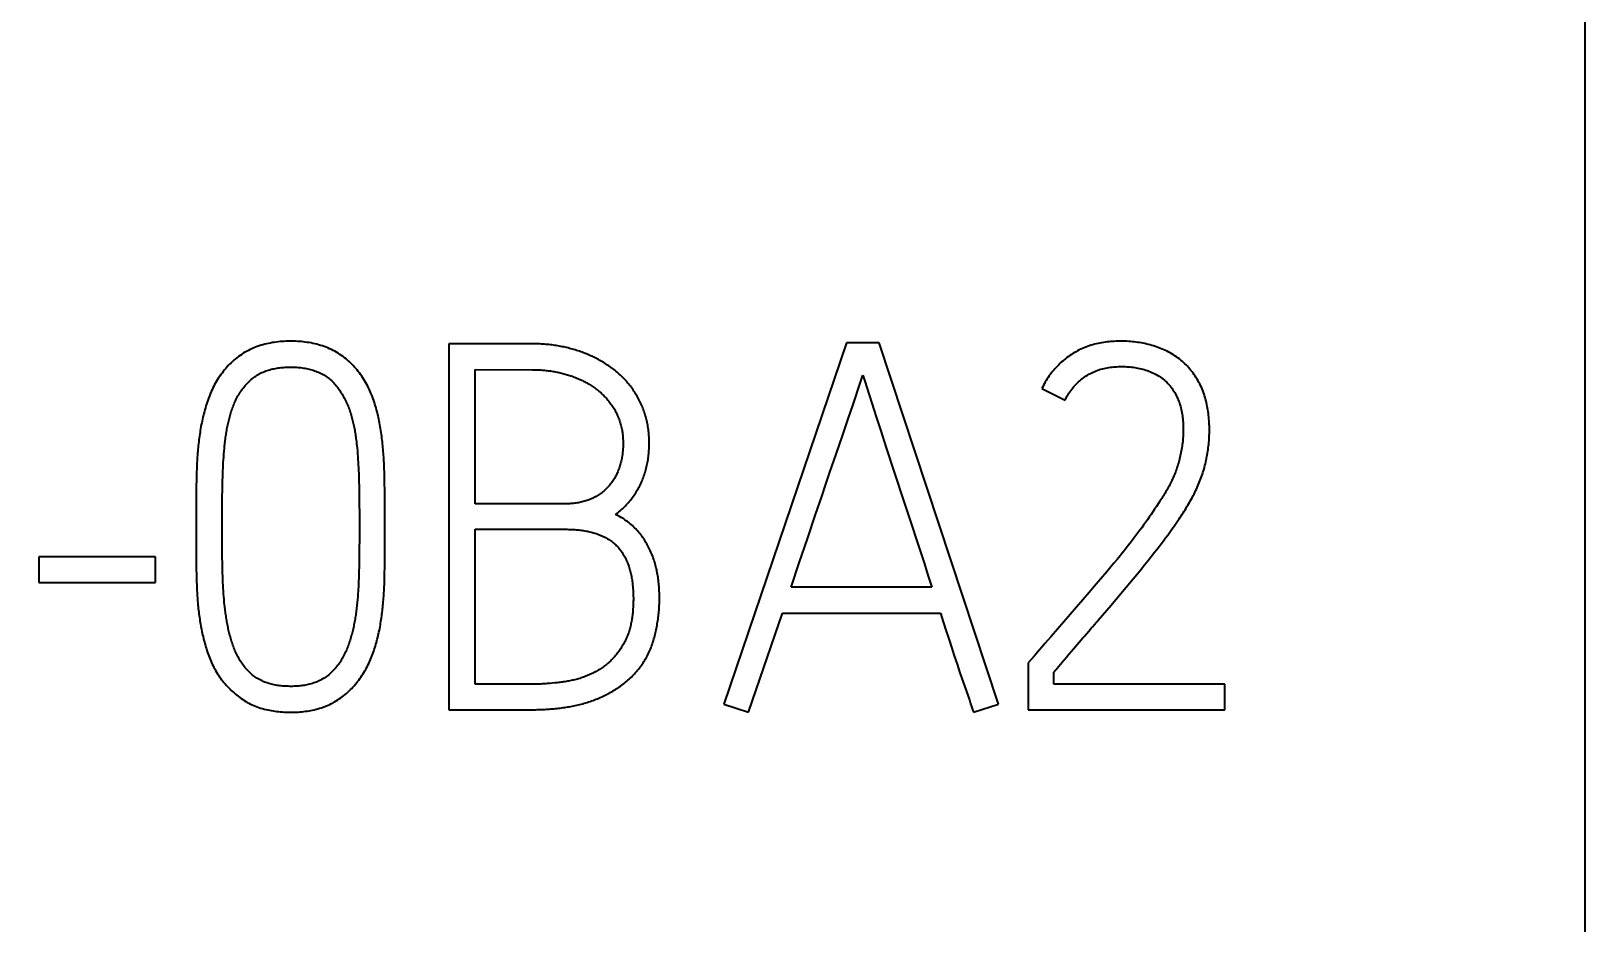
# Model space of a CAD drawing. Extents: x 0 to 420, y 0 to 297.
# Drawn here: x 138.43 to 145.22, y 167.21 to 171.11 of the extents above; entities that cross this region are included whole.
import ezdxf
from ezdxf.enums import TextEntityAlignment as Align

# ---------------------------------------------------------------- set-up
doc = ezdxf.new("R2010")
doc.units = 0
doc.header["$LTSCALE"] = 23.1
for name, color, linetype in [('10000_FRONT', 7, 'CONTINUOUS'), ('10100_DIM_FRONT', 7, 'CONTINUOUS'), ('10500_FRONT_LABELING', 7, 'CONTINUOUS')]:
    doc.layers.add(name, color=color, linetype=linetype)
doc.dimstyles.get("Standard").update_dxf_attribs({"dimtxt": 2.5, "dimasz": 2.5, "dimexe": 1.25, "dimexo": 0.625, "dimtad": 1, "dimcen": 2.5, "dimazin": 3, "dimtfac": 1, "dimtmove": 0, "dimatfit": 3})

# ---------------------------------------------------------------- blocks, each defined once
blk = doc.blocks.new('*D1')
at = {"layer": '10100_DIM_FRONT', "linetype": 'CONTINUOUS'}
for p, q in [((109.715618, 185.641363), (109.715618, 128.698883)), ((145.215618, 185.641363), (145.215618, 128.698883)), ((109.715618, 130.698883), (127.465618, 130.698883)), ((145.215618, 130.698883), (127.465618, 130.698883))]:
    blk.add_line(p, q, dxfattribs=at)
for points in [[(113.215618, 131.198883), (109.715618, 130.698883), (113.215618, 130.198883)], [(141.715618, 130.198883), (145.215618, 130.698883), (141.715618, 131.198883)]]:
    blk.add_solid(points, dxfattribs=at)
blk.add_text('35,5', height=3.5, dxfattribs=at).set_placement((123.63496, 131.573883), (133.13496, 131.573883), align=Align.FIT)

msp = doc.modelspace()

# ---------------------------------------------------------------- linework, layer by layer
at = {"layer": '10000_FRONT', "color": 7, "linetype": 'CONTINUOUS'}
msp.add_line((145.2156, 230.6424), (145.2156, 140.6424), dxfattribs=at)
at = {"layer": '10500_FRONT_LABELING', "color": 7, "linetype": 'CONTINUOUS'}
for p, q in [((140.2586, 169.7401), (140.2586, 168.1424)), ((141.9927, 169.7446), (141.4586, 168.1668)), ((142.1357, 169.7446), (141.9927, 169.7446)), ((142.6564, 168.1668), (142.1357, 169.7446)), ((140.3726, 169.0411), (140.3726, 169.627)), ((142.0815, 169.5497), (142.124, 169.4173)), ((142.8463, 169.5449), (142.9469, 169.4938)), ((141.9756, 169.3379), (141.9935, 169.3908)), ((142.124, 169.4173), (142.1411, 169.3644)), ((142.1411, 169.3644), (142.1669, 169.2851)), ((139.2745, 169.234), (139.2754, 169.2462)), ((139.2754, 169.2462), (139.2763, 169.2584)), ((139.2763, 169.2584), (139.2773, 169.2706)), ((139.2773, 169.2706), (139.2784, 169.2828)), ((139.8563, 169.2964), (139.8576, 169.2842)), ((139.8576, 169.2842), (139.8587, 169.272)), ((139.8587, 169.272), (139.8597, 169.2598)), ((139.8597, 169.2598), (139.8607, 169.2476)), ((139.8607, 169.2476), (139.8615, 169.2353)), ((142.1669, 169.2851), (142.2015, 169.1793)), ((139.1571, 169.1783), (139.1566, 169.1616)), ((139.2715, 169.1728), (139.2719, 169.185)), ((139.2719, 169.185), (139.2725, 169.1973)), ((139.2725, 169.1973), (139.273, 169.2095)), ((139.273, 169.2095), (139.2737, 169.2217)), ((139.2737, 169.2217), (139.2745, 169.234)), ((139.8615, 169.2353), (139.8623, 169.2231)), ((139.8623, 169.2231), (139.863, 169.2108)), ((139.863, 169.2108), (139.8636, 169.1985)), ((139.8636, 169.1985), (139.8642, 169.1862)), ((139.8642, 169.1862), (139.8646, 169.1739)), ((139.9763, 169.1948), (139.9756, 169.2115)), ((139.9768, 169.1781), (139.9763, 169.1948)), ((141.9032, 169.1267), (141.9212, 169.1795)), ((142.2015, 169.1793), (142.245, 169.0473)), ((139.1559, 169.1198), (139.1551, 169.0528)), ((139.1563, 169.1449), (139.1559, 169.1198)), ((139.1566, 169.1616), (139.1563, 169.1449)), ((139.2698, 169.0993), (139.2702, 169.1238)), ((139.2702, 169.1238), (139.2706, 169.1422)), ((139.2706, 169.1422), (139.2711, 169.1606)), ((139.2711, 169.1606), (139.2715, 169.1728)), ((139.8646, 169.1739), (139.8652, 169.1555)), ((139.8652, 169.1555), (139.8657, 169.137)), ((139.8657, 169.137), (139.866, 169.1186)), ((139.866, 169.1186), (139.8665, 169.0939)), ((139.9773, 169.1614), (139.9768, 169.1781)), ((139.9778, 169.1364), (139.9773, 169.1614)), ((139.9783, 169.0946), (139.9778, 169.1364)), ((141.8852, 169.0738), (141.9032, 169.1267)), ((139.1551, 169.0528), (139.1548, 169.0026)), ((139.2689, 169.0197), (139.2691, 169.0442)), ((139.2691, 169.0442), (139.2694, 169.0749)), ((139.2694, 169.0749), (139.2698, 169.0993)), ((139.8665, 169.0939), (139.8669, 169.0632)), ((139.8669, 169.0632), (139.8672, 169.0324)), ((139.9789, 169.036), (139.9783, 169.0946)), ((141.8583, 168.9946), (141.8852, 169.0738)), ((142.245, 169.0473), (142.2799, 168.9416)), ((143.3612, 169.0527), (143.3536, 169.0409)), ((139.1548, 169.0026), (139.1547, 168.9279)), ((139.2686, 168.9585), (139.2687, 168.9891)), ((139.2687, 168.9891), (139.2689, 169.0197)), ((139.8672, 169.0324), (139.8674, 169.0078)), ((139.8674, 169.0078), (139.8675, 168.977)), ((139.8675, 168.977), (139.8675, 168.9279)), ((139.9792, 168.9858), (139.9789, 169.036)), ((139.9792, 168.9523), (139.9792, 168.9858)), ((140.7636, 169.0411), (140.3726, 169.0411)), ((141.8226, 168.8888), (141.8583, 168.9946)), ((143.3142, 168.9826), (143.3061, 168.9711)), ((143.3222, 168.9942), (143.3142, 168.9826)), ((143.3302, 169.0058), (143.3222, 168.9942)), ((143.338, 169.0174), (143.3302, 169.0058)), ((143.3459, 169.0291), (143.338, 169.0174)), ((143.3536, 169.0409), (143.3459, 169.0291)), ((139.1547, 168.9279), (139.1548, 168.8732)), ((139.2686, 168.9155), (139.2686, 168.9585)), ((139.2687, 168.8907), (139.2686, 168.9155)), ((139.8675, 168.9279), (139.8675, 168.9031)), ((139.9791, 168.8808), (139.9792, 168.9523)), ((140.3726, 168.2533), (140.3726, 168.9302)), ((142.2799, 168.9416), (142.2973, 168.8888)), ((143.2647, 168.9144), (143.2563, 168.9031)), ((143.2731, 168.9256), (143.2647, 168.9144)), ((143.2814, 168.9369), (143.2731, 168.9256)), ((143.2897, 168.9483), (143.2814, 168.9369)), ((143.2979, 168.9597), (143.2897, 168.9483)), ((143.3061, 168.9711), (143.2979, 168.9597)), ((143.3951, 168.905), (143.4043, 168.9177)), ((143.4043, 168.9177), (143.4135, 168.9305)), ((143.4135, 168.9305), (143.4226, 168.9433)), ((143.4226, 168.9433), (143.4316, 168.9563)), ((143.4316, 168.9563), (143.4406, 168.9693)), ((139.1548, 168.8732), (139.1552, 168.8186)), ((139.2688, 168.8658), (139.2687, 168.8907)), ((139.2691, 168.841), (139.2688, 168.8658)), ((139.2694, 168.8099), (139.2691, 168.841)), ((139.8672, 168.8533), (139.867, 168.8285)), ((139.8674, 168.8782), (139.8672, 168.8533)), ((139.8675, 168.9031), (139.8674, 168.8782)), ((139.9788, 168.8258), (139.9791, 168.8808)), ((141.7869, 168.783), (141.8226, 168.8888)), ((142.2973, 168.8888), (142.3146, 168.8359)), ((143.2134, 168.8476), (143.2047, 168.8367)), ((143.2221, 168.8587), (143.2134, 168.8476)), ((143.2307, 168.8697), (143.2221, 168.8587)), ((143.2393, 168.8808), (143.2307, 168.8697)), ((143.2478, 168.892), (143.2393, 168.8808)), ((143.2563, 168.9031), (143.2478, 168.892)), ((143.338, 168.8298), (143.3477, 168.8422)), ((143.3477, 168.8422), (143.3573, 168.8547)), ((143.3573, 168.8547), (143.3669, 168.8672)), ((143.3669, 168.8672), (143.3763, 168.8797)), ((143.3763, 168.8797), (143.3857, 168.8923)), ((143.3857, 168.8923), (143.3951, 168.905)), ((138.4686, 168.8103), (138.4686, 168.6971)), ((138.9781, 168.8103), (138.4686, 168.8103)), ((138.9781, 168.6971), (138.9781, 168.8103)), ((139.1552, 168.8186), (139.156, 168.7561)), ((139.2699, 168.7788), (139.2694, 168.8099)), ((139.2702, 168.7602), (139.2699, 168.7788)), ((139.8665, 168.7911), (139.8661, 168.7663)), ((139.867, 168.8285), (139.8665, 168.7911)), ((139.9781, 168.763), (139.9788, 168.8258)), ((141.7513, 168.6772), (141.7869, 168.783)), ((142.3146, 168.8359), (142.3318, 168.783)), ((142.3318, 168.783), (142.3489, 168.7301)), ((143.1604, 168.7823), (143.1469, 168.7661)), ((143.1738, 168.7985), (143.1604, 168.7823)), ((143.1871, 168.8148), (143.1738, 168.7985)), ((143.1959, 168.8257), (143.1871, 168.8148)), ((143.2047, 168.8367), (143.1959, 168.8257)), ((143.2741, 168.7502), (143.2939, 168.7745)), ((143.2939, 168.7745), (143.3087, 168.7929)), ((143.3087, 168.7929), (143.3234, 168.8113)), ((143.3234, 168.8113), (143.338, 168.8298)), ((139.156, 168.7561), (139.1564, 168.7327)), ((139.1564, 168.7327), (139.1567, 168.7171)), ((139.1567, 168.7171), (139.1571, 168.7015)), ((139.2706, 168.7416), (139.2702, 168.7602)), ((139.2711, 168.7229), (139.2706, 168.7416)), ((139.2716, 168.7105), (139.2711, 168.7229)), ((139.272, 168.6981), (139.2716, 168.7105)), ((139.8643, 168.7041), (139.8638, 168.6917)), ((139.8648, 168.7166), (139.8643, 168.7041)), ((139.8652, 168.729), (139.8648, 168.7166)), ((139.8657, 168.7476), (139.8652, 168.729)), ((139.8661, 168.7663), (139.8657, 168.7476)), ((139.9765, 168.6924), (139.977, 168.7081)), ((139.977, 168.7081), (139.9774, 168.7238)), ((139.9774, 168.7238), (139.9777, 168.7395)), ((139.9777, 168.7395), (139.9781, 168.763)), ((142.3489, 168.7301), (142.3659, 168.6772)), ((143.1018, 168.7125), (143.0746, 168.6804)), ((143.1289, 168.7447), (143.1018, 168.7125)), ((143.1469, 168.7661), (143.1289, 168.7447)), ((143.2139, 168.6775), (143.2441, 168.7138)), ((143.2441, 168.7138), (143.2741, 168.7502)), ((138.4686, 168.6971), (138.9781, 168.6971)), ((139.1571, 168.7015), (139.1577, 168.6859)), ((139.1577, 168.6859), (139.1583, 168.6703)), ((139.2726, 168.6857), (139.272, 168.6981)), ((139.2733, 168.6733), (139.2726, 168.6857)), ((139.274, 168.6609), (139.2733, 168.6733)), ((139.2749, 168.6486), (139.274, 168.6609)), ((139.2758, 168.6362), (139.2749, 168.6486)), ((139.2769, 168.6239), (139.2758, 168.6362)), ((139.8603, 168.6359), (139.8592, 168.6236)), ((139.8612, 168.6483), (139.8603, 168.6359)), ((139.8621, 168.6607), (139.8612, 168.6483)), ((139.8638, 168.6917), (139.8632, 168.6793)), ((142.3659, 168.6772), (141.7513, 168.6772)), ((143.0519, 168.6537), (143.0246, 168.6217)), ((143.0746, 168.6804), (143.0519, 168.6537)), ((143.148, 168.5994), (143.1836, 168.6414)), ((143.1836, 168.6414), (143.2139, 168.6775)), ((139.2781, 168.6116), (139.2769, 168.6239)), ((139.2793, 168.5993), (139.2781, 168.6116)), ((139.8592, 168.6236), (139.858, 168.6112)), ((142.9972, 168.5897), (142.9697, 168.5578)), ((143.0246, 168.6217), (142.9972, 168.5897)), ((141.5659, 168.1313), (141.7134, 168.564)), ((141.7134, 168.564), (142.4039, 168.564)), ((142.4039, 168.564), (142.4156, 168.5267)), ((142.4156, 168.5267), (142.4274, 168.4895)), ((142.9422, 168.526), (142.9146, 168.4943)), ((142.9697, 168.5578), (142.9422, 168.526)), ((142.4274, 168.4895), (142.4393, 168.4523)), ((142.4393, 168.4523), (142.4514, 168.4151)), ((142.887, 168.4625), (142.8593, 168.4308)), ((142.9146, 168.4943), (142.887, 168.4625)), ((143.0304, 168.4621), (143.0509, 168.486)), ((142.4514, 168.4151), (142.4636, 168.378)), ((142.4636, 168.378), (142.476, 168.341)), ((142.8132, 168.378), (142.786, 168.3465)), ((142.8547, 168.4255), (142.8455, 168.415)), ((142.8593, 168.4308), (142.8547, 168.4255)), ((142.9436, 168.3604), (142.9538, 168.3724)), ((142.9538, 168.3724), (142.964, 168.3844)), ((142.964, 168.3844), (142.9844, 168.4083)), ((142.476, 168.341), (142.4885, 168.304)), ((142.4885, 168.304), (142.497, 168.2793)), ((142.786, 168.3465), (142.786, 168.1424)), ((142.8977, 168.2533), (142.8977, 168.3066)), ((142.9334, 168.3485), (142.9436, 168.3604)), ((140.615, 168.2533), (140.3726, 168.2533)), ((140.7092, 168.2582), (140.6982, 168.2572)), ((140.7203, 168.2592), (140.7092, 168.2582)), ((143.6441, 168.2533), (142.8977, 168.2533)), ((143.6441, 168.1424), (143.6441, 168.2533)), ((141.4586, 168.1668), (141.5659, 168.1313)), ((142.5469, 168.1313), (142.6564, 168.1668)), ((140.2586, 168.1424), (140.6162, 168.1424)), ((142.786, 168.1424), (143.6441, 168.1424))]:
    msp.add_line(p, q, dxfattribs=at)
for points in [[(139.9756, 169.2115), (139.9753, 169.2199), (139.9748, 169.2282), (139.9744, 169.2365), (139.9739, 169.2449), (139.9733, 169.2532), (139.9727, 169.2615), (139.972, 169.2698), (139.9714, 169.2781), (139.9706, 169.2865), (139.9698, 169.2948), (139.969, 169.3031), (139.9681, 169.3114), (139.9672, 169.3197), (139.9662, 169.328), (139.9651, 169.3363), (139.964, 169.3445), (139.9629, 169.3528), (139.9617, 169.3611), (139.9604, 169.3694), (139.959, 169.3776), (139.9575, 169.3859), (139.956, 169.3941), (139.9544, 169.4024), (139.9527, 169.4106), (139.9509, 169.4188), (139.949, 169.4271), (139.947, 169.4353), (139.9449, 169.4435), (139.9427, 169.4517), (139.9404, 169.4599), (139.938, 169.468), (139.9355, 169.4762), (139.9329, 169.4843), (139.9302, 169.4923), (139.9273, 169.5003), (139.9244, 169.5083), (139.9213, 169.5162), (139.9182, 169.524), (139.9148, 169.5318), (139.9114, 169.5395), (139.9078, 169.5472), (139.904, 169.5548), (139.9001, 169.5623), (139.8959, 169.5698), (139.8917, 169.5771), (139.8872, 169.5844), (139.8826, 169.5916), (139.8778, 169.5987), (139.8729, 169.6056), (139.8678, 169.6124), (139.8627, 169.6191), (139.8573, 169.6257), (139.8519, 169.6321), (139.8463, 169.6385), (139.8406, 169.6446), (139.8347, 169.6507), (139.8287, 169.6566), (139.8225, 169.6624), (139.8161, 169.668), (139.8096, 169.6735), (139.8029, 169.6788), (139.7961, 169.684), (139.7892, 169.689), (139.7821, 169.6938), (139.775, 169.6984), (139.7677, 169.7028), (139.7603, 169.707), (139.7529, 169.7109), (139.7453, 169.7147), (139.7377, 169.7183), (139.7299, 169.7216), (139.7221, 169.7248), (139.7142, 169.7278), (139.7061, 169.7305), (139.698, 169.7331), (139.6898, 169.7356), (139.6816, 169.7378), (139.6733, 169.7398), (139.6649, 169.7417), (139.6566, 169.7434), (139.6482, 169.7449), (139.6399, 169.7462), (139.6315, 169.7473), (139.6231, 169.7483), (139.6147, 169.7492), (139.6063, 169.7499), (139.5978, 169.7504), (139.5894, 169.7508), (139.5809, 169.7511), (139.5724, 169.7512), (139.5639, 169.7512), (139.5554, 169.7511), (139.5469, 169.7508), (139.5384, 169.7504), (139.5299, 169.7499), (139.5214, 169.7492), (139.5129, 169.7483), (139.5045, 169.7473), (139.4961, 169.7462), (139.4877, 169.7448), (139.4794, 169.7433), (139.4711, 169.7417), (139.4629, 169.7398), (139.4547, 169.7378), (139.4465, 169.7356), (139.4383, 169.7332), (139.4302, 169.7306), (139.4222, 169.7278), (139.4142, 169.7248), (139.4063, 169.7216), (139.3984, 169.7182), (139.3907, 169.7147), (139.3831, 169.7109), (139.3756, 169.7069), (139.3683, 169.7027), (139.361, 169.6983), (139.3539, 169.6938), (139.3469, 169.689), (139.3401, 169.6841), (139.3333, 169.6789), (139.3266, 169.6736), (139.3201, 169.6681), (139.3137, 169.6624), (139.3075, 169.6566), (139.3014, 169.6506), (139.2955, 169.6445), (139.2897, 169.6383), (139.2841, 169.632), (139.2786, 169.6255), (139.2733, 169.6189), (139.2681, 169.6122), (139.2631, 169.6054), (139.2582, 169.5984), (139.2534, 169.5914), (139.2488, 169.5842), (139.2443, 169.5769), (139.2401, 169.5695), (139.236, 169.5621), (139.232, 169.5546), (139.2283, 169.547), (139.2247, 169.5394), (139.2213, 169.5317), (139.218, 169.5239), (139.2148, 169.5161), (139.2117, 169.5083), (139.2088, 169.5004), (139.206, 169.4925), (139.2033, 169.4845), (139.2006, 169.4765), (139.1981, 169.4684), (139.1957, 169.4603), (139.1933, 169.4522), (139.1911, 169.444), (139.1889, 169.4358), (139.1868, 169.4276), (139.1848, 169.4194), (139.183, 169.4111), (139.1812, 169.4028), (139.1794, 169.3946), (139.1778, 169.3863), (139.1763, 169.3781), (139.1748, 169.3698), (139.1734, 169.3615), (139.1721, 169.3532), (139.1708, 169.3449), (139.1697, 169.3366), (139.1685, 169.3283), (139.1674, 169.32)], [(140.9849, 168.9945), (140.9901, 168.9984), (140.9953, 169.0025), (141.0004, 169.0066), (141.0054, 169.0108), (141.0103, 169.0151), (141.0151, 169.0194), (141.0199, 169.0239), (141.0245, 169.0284), (141.0291, 169.033), (141.0335, 169.0378), (141.0379, 169.0425), (141.0422, 169.0474), (141.0465, 169.0524), (141.0506, 169.0574), (141.0546, 169.0625), (141.0586, 169.0677), (141.0625, 169.073), (141.0662, 169.0784), (141.0699, 169.0838), (141.0735, 169.0893), (141.077, 169.0949), (141.0804, 169.1004), (141.0836, 169.1061), (141.0868, 169.1118), (141.0898, 169.1175), (141.0927, 169.1233), (141.0956, 169.1292), (141.0983, 169.1351), (141.1009, 169.141), (141.1034, 169.147), (141.1058, 169.153), (141.1081, 169.1591), (141.1103, 169.1653), (141.1124, 169.1715), (141.1144, 169.1777), (141.1162, 169.184), (141.118, 169.1903), (141.1196, 169.1967), (141.1211, 169.2031), (141.1226, 169.2094), (141.1239, 169.2158), (141.1251, 169.2222), (141.1262, 169.2286), (141.1272, 169.235), (141.1281, 169.2415), (141.1289, 169.2479), (141.1297, 169.2543), (141.1303, 169.2608), (141.1308, 169.2672), (141.1313, 169.2737), (141.1317, 169.2802), (141.132, 169.2867), (141.1322, 169.2931), (141.1323, 169.2996), (141.1323, 169.3062), (141.1323, 169.3127), (141.1322, 169.3192), (141.132, 169.3257), (141.1317, 169.3323), (141.1313, 169.3388), (141.1308, 169.3453), (141.1302, 169.3518), (141.1295, 169.3583), (141.1287, 169.3648), (141.1279, 169.3712), (141.1269, 169.3776), (141.1258, 169.384), (141.1246, 169.3903), (141.1233, 169.3967), (141.122, 169.403), (141.1205, 169.4093), (141.1189, 169.4155), (141.1172, 169.4217), (141.1154, 169.4279), (141.1135, 169.4341), (141.1115, 169.4402), (141.1094, 169.4463), (141.1072, 169.4524), (141.1048, 169.4585), (141.1024, 169.4645), (141.0999, 169.4705), (141.0972, 169.4765), (141.0945, 169.4825), (141.0916, 169.4884), (141.0887, 169.4942), (141.0857, 169.5), (141.0825, 169.5058), (141.0793, 169.5114), (141.076, 169.517), (141.0726, 169.5226), (141.0692, 169.5281), (141.0656, 169.5335), (141.062, 169.5388), (141.0582, 169.5441), (141.0544, 169.5494), (141.0505, 169.5546), (141.0465, 169.5597), (141.0425, 169.5647), (141.0383, 169.5697), (141.0341, 169.5747), (141.0297, 169.5795), (141.0253, 169.5843), (141.0208, 169.5891), (141.0162, 169.5937), (141.0115, 169.5983), (141.0067, 169.6029), (141.0019, 169.6073), (140.997, 169.6117), (140.9921, 169.6159), (140.9871, 169.6201), (140.9821, 169.6242), (140.977, 169.6282), (140.9718, 169.6322), (140.9666, 169.6361), (140.9613, 169.6399), (140.956, 169.6436), (140.9506, 169.6472), (140.9451, 169.6508), (140.9396, 169.6543), (140.9341, 169.6577), (140.9285, 169.6611), (140.9228, 169.6644), (140.9171, 169.6676), (140.9114, 169.6707), (140.9056, 169.6738), (140.8998, 169.6768), (140.8939, 169.6797), (140.888, 169.6826), (140.8821, 169.6853), (140.8762, 169.688), (140.8702, 169.6907), (140.8642, 169.6932), (140.8582, 169.6957), (140.8522, 169.6981), (140.8462, 169.7004), (140.8401, 169.7027), (140.834, 169.7049), (140.8279, 169.707), (140.8217, 169.7091), (140.8156, 169.7111), (140.8094, 169.713), (140.8032, 169.7148), (140.797, 169.7166), (140.7907, 169.7184), (140.7845, 169.72), (140.7782, 169.7216), (140.7718, 169.7231), (140.7655, 169.7246), (140.7591, 169.7259), (140.7528, 169.7273), (140.7464, 169.7285), (140.7399, 169.7297), (140.7335, 169.7308), (140.727, 169.7318), (140.7205, 169.7328), (140.7141, 169.7337), (140.7076, 169.7346), (140.701, 169.7354), (140.6945, 169.7361), (140.688, 169.7368), (140.6815, 169.7374), (140.675, 169.7379), (140.6685, 169.7384), (140.6619, 169.7388), (140.6554, 169.7392), (140.6489, 169.7395), (140.6423, 169.7397), (140.6358, 169.7399), (140.6292, 169.74), (140.6227, 169.7401), (140.2586, 169.7401)], [(143.4913, 169.6298), (143.4861, 169.6357), (143.4807, 169.6415), (143.4752, 169.6473), (143.4696, 169.6529), (143.4638, 169.6585), (143.458, 169.6638), (143.452, 169.669), (143.4459, 169.674), (143.4396, 169.6788), (143.4332, 169.6833), (143.4267, 169.6877), (143.42, 169.6919), (143.4133, 169.6959), (143.4064, 169.6997), (143.3995, 169.7035), (143.3924, 169.707), (143.3853, 169.7104), (143.378, 169.7137), (143.3707, 169.7168), (143.3633, 169.7198), (143.3559, 169.7226), (143.3485, 169.7253), (143.341, 169.7278), (143.3335, 169.7303), (143.326, 169.7326), (143.3184, 169.7348), (143.3108, 169.7369), (143.3032, 169.7388), (143.2955, 169.7406), (143.2878, 169.7422), (143.2801, 169.7437), (143.2723, 169.7451), (143.2645, 169.7462), (143.2567, 169.7473), (143.2488, 169.7482), (143.2409, 169.749), (143.233, 169.7496), (143.2251, 169.7502), (143.2171, 169.7506), (143.2092, 169.7509), (143.2012, 169.7511), (143.1933, 169.7512), (143.1854, 169.7512), (143.1775, 169.7511), (143.1696, 169.7509), (143.1617, 169.7505), (143.1538, 169.7501), (143.146, 169.7495), (143.1381, 169.7487), (143.1302, 169.7479), (143.1224, 169.7469), (143.1146, 169.7458), (143.1067, 169.7445), (143.0989, 169.743), (143.0911, 169.7414), (143.0833, 169.7397), (143.0756, 169.7378), (143.0679, 169.7357), (143.0603, 169.7334), (143.0527, 169.731), (143.0452, 169.7284), (143.0378, 169.7256), (143.0305, 169.7227), (143.0233, 169.7196), (143.0161, 169.7163), (143.009, 169.7128), (143.002, 169.7092), (142.995, 169.7054), (142.9881, 169.7015), (142.9813, 169.6973), (142.9746, 169.693), (142.9679, 169.6886), (142.9614, 169.684), (142.955, 169.6793), (142.9488, 169.6745), (142.9426, 169.6695), (142.9366, 169.6644), (142.9306, 169.6592), (142.9248, 169.6538), (142.9192, 169.6484), (142.9136, 169.6428), (142.9081, 169.637), (142.9028, 169.6311), (142.8976, 169.6251), (142.8925, 169.619), (142.8875, 169.6128), (142.8827, 169.6064), (142.878, 169.6), (142.8735, 169.5934), (142.8692, 169.5868), (142.8649, 169.58), (142.8609, 169.5732), (142.857, 169.5663), (142.8533, 169.5592), (142.8497, 169.5521), (142.8463, 169.5449)], [(139.2784, 169.2828), (139.2797, 169.295), (139.2803, 169.3011), (139.281, 169.3072), (139.2817, 169.3133), (139.2824, 169.3194), (139.2832, 169.3255), (139.284, 169.3316), (139.2848, 169.3377), (139.2857, 169.3438), (139.2867, 169.3498), (139.2876, 169.3559), (139.2887, 169.3619), (139.2897, 169.3679), (139.2908, 169.3739), (139.292, 169.3799), (139.2933, 169.3859), (139.2945, 169.3918), (139.2959, 169.3978), (139.2973, 169.4037), (139.2988, 169.4096), (139.3003, 169.4155), (139.3018, 169.4214), (139.3035, 169.4272), (139.3052, 169.4331), (139.3069, 169.4389), (139.3088, 169.4447), (139.3107, 169.4505), (139.3126, 169.4562), (139.3147, 169.462), (139.3169, 169.4677), (139.3191, 169.4734), (139.3214, 169.479), (139.3239, 169.4847), (139.3264, 169.4903), (139.3291, 169.4959), (139.3319, 169.5014), (139.3348, 169.5069), (139.3378, 169.5123), (139.341, 169.5177), (139.3442, 169.5229), (139.3475, 169.5281), (139.351, 169.5332), (139.3545, 169.5383), (139.3582, 169.5432), (139.3619, 169.5481), (139.3658, 169.5529), (139.3698, 169.5577), (139.3739, 169.5623), (139.3781, 169.5669), (139.3824, 169.5713), (139.3869, 169.5757), (139.3914, 169.5799), (139.396, 169.584), (139.4008, 169.5879), (139.4056, 169.5917), (139.4105, 169.5954), (139.4155, 169.5989), (139.4206, 169.6023), (139.4259, 169.6055), (139.4312, 169.6085), (139.4367, 169.6114), (139.4423, 169.6141), (139.448, 169.6166), (139.4537, 169.619), (139.4596, 169.6212), (139.4654, 169.6232), (139.4713, 169.6251), (139.4772, 169.6268), (139.4832, 169.6284), (139.4892, 169.6299), (139.4952, 169.6312), (139.5013, 169.6323), (139.5073, 169.6334), (139.5135, 169.6343), (139.5196, 169.6352), (139.5258, 169.6359), (139.532, 169.6365), (139.5381, 169.637), (139.5443, 169.6374), (139.5505, 169.6377), (139.5567, 169.6379), (139.5629, 169.638), (139.569, 169.6381), (139.5752, 169.638), (139.5814, 169.6379), (139.5875, 169.6376), (139.5936, 169.6373), (139.5998, 169.6368), (139.6059, 169.6363), (139.612, 169.6357), (139.6181, 169.6349), (139.6242, 169.634), (139.6302, 169.633), (139.6363, 169.6319), (139.6424, 169.6306), (139.6484, 169.6292), (139.6545, 169.6277), (139.6605, 169.626), (139.6664, 169.6242), (139.6724, 169.6222), (139.6782, 169.6201), (139.684, 169.6178), (139.6897, 169.6154), (139.6953, 169.6128), (139.7009, 169.6101), (139.7064, 169.6072), (139.7118, 169.6041), (139.7171, 169.6009), (139.7223, 169.5975), (139.7274, 169.5939), (139.7325, 169.5902), (139.7373, 169.5863), (139.7421, 169.5823), (139.7467, 169.5782), (139.7511, 169.5739), (139.7554, 169.5695), (139.7596, 169.5649), (139.7637, 169.5602), (139.7676, 169.5554), (139.7714, 169.5505), (139.7752, 169.5455), (139.7788, 169.5405), (139.7824, 169.5353), (139.7858, 169.5302), (139.7892, 169.525), (139.7925, 169.5197), (139.7956, 169.5144), (139.7987, 169.509), (139.8016, 169.5036), (139.8044, 169.4981), (139.8072, 169.4926), (139.8098, 169.487), (139.8124, 169.4814), (139.8148, 169.4758), (139.8172, 169.47), (139.8195, 169.4643), (139.8217, 169.4585), (139.8238, 169.4526), (139.8259, 169.4468), (139.8279, 169.4409), (139.8298, 169.435), (139.8316, 169.429), (139.8333, 169.4231), (139.835, 169.4171)], [(140.3726, 169.627), (140.6216, 169.6269), (140.627, 169.6269), (140.6324, 169.6268), (140.6378, 169.6266), (140.6432, 169.6264), (140.6486, 169.6262), (140.654, 169.6259), (140.6594, 169.6256), (140.6648, 169.6252), (140.6701, 169.6247), (140.6755, 169.6243), (140.6809, 169.6237), (140.6862, 169.6231), (140.6915, 169.6225), (140.6968, 169.6218), (140.7022, 169.6211), (140.7075, 169.6203), (140.7127, 169.6194), (140.718, 169.6185), (140.7233, 169.6176), (140.7286, 169.6166), (140.7338, 169.6155), (140.7391, 169.6144), (140.7443, 169.6132), (140.7495, 169.612), (140.7547, 169.6106), (140.7599, 169.6093), (140.7651, 169.6079), (140.7703, 169.6064), (140.7755, 169.6048), (140.7806, 169.6032), (140.7858, 169.6016), (140.7909, 169.5998), (140.796, 169.598), (140.8012, 169.5962), (140.8063, 169.5943), (140.8113, 169.5923), (140.8164, 169.5902), (140.8214, 169.5881), (140.8264, 169.5859), (140.8314, 169.5837), (140.8363, 169.5814), (140.8412, 169.5791), (140.846, 169.5766), (140.8508, 169.5742), (140.8556, 169.5716), (140.8603, 169.569), (140.865, 169.5663), (140.8697, 169.5636), (140.8743, 169.5608), (140.8789, 169.5579), (140.8834, 169.5549), (140.8879, 169.5519), (140.8924, 169.5488), (140.8968, 169.5456), (140.9012, 169.5424), (140.9055, 169.5391), (140.9098, 169.5357), (140.914, 169.5322), (140.9182, 169.5287), (140.9223, 169.5251), (140.9263, 169.5214), (140.9303, 169.5177), (140.9341, 169.5139), (140.9379, 169.5101), (140.9417, 169.5061), (140.9453, 169.5021), (140.9489, 169.4981), (140.9524, 169.494), (140.9558, 169.4898), (140.9592, 169.4855), (140.9624, 169.4812), (140.9656, 169.4768), (140.9688, 169.4724), (140.9718, 169.4679), (140.9748, 169.4633), (140.9776, 169.4586), (140.9804, 169.4539), (140.9831, 169.4492), (140.9857, 169.4444), (140.9882, 169.4396), (140.9906, 169.4347), (140.9928, 169.4298), (140.995, 169.4249), (140.9971, 169.4199), (140.9991, 169.4149), (141.001, 169.4098), (141.0028, 169.4047), (141.0045, 169.3996), (141.0061, 169.3944), (141.0076, 169.3892), (141.009, 169.384), (141.0104, 169.3787), (141.0116, 169.3734), (141.0127, 169.368), (141.0137, 169.3626), (141.0146, 169.3573), (141.0154, 169.3519), (141.016, 169.3465), (141.0166, 169.3411), (141.0171, 169.3357), (141.0176, 169.3303), (141.0179, 169.3249), (141.0181, 169.3195), (141.0183, 169.3142), (141.0184, 169.3088), (141.0184, 169.3034), (141.0183, 169.298), (141.0182, 169.2926), (141.018, 169.2872), (141.0177, 169.2817), (141.0173, 169.2763), (141.0169, 169.2709), (141.0164, 169.2655), (141.0157, 169.2601), (141.0151, 169.2547), (141.0143, 169.2493), (141.0134, 169.2439), (141.0124, 169.2386), (141.0114, 169.2332), (141.0102, 169.2279), (141.009, 169.2227), (141.0077, 169.2174), (141.0063, 169.2122), (141.0047, 169.207), (141.0031, 169.2018), (141.0014, 169.1967), (140.9996, 169.1916), (140.9976, 169.1865), (140.9956, 169.1815), (140.9934, 169.1765), (140.9911, 169.1716), (140.9887, 169.1667), (140.9862, 169.1618), (140.9836, 169.157), (140.9808, 169.1523), (140.978, 169.1477), (140.975, 169.1431), (140.972, 169.1387), (140.9688, 169.1343), (140.9656, 169.1299), (140.9622, 169.1257), (140.9587, 169.1215), (140.9551, 169.1174), (140.9514, 169.1134), (140.9476, 169.1095), (140.9437, 169.1057), (140.9397, 169.1019), (140.9357, 169.0983), (140.9315, 169.0948), (140.9273, 169.0914), (140.923, 169.0881), (140.9186, 169.0849), (140.9141, 169.0818), (140.9096, 169.0789), (140.905, 169.076), (140.9003, 169.0733), (140.8955, 169.0707), (140.8907, 169.0682), (140.8858, 169.0658), (140.8808, 169.0635), (140.8758, 169.0614), (140.8707, 169.0593), (140.8656, 169.0574), (140.8604, 169.0556), (140.8553, 169.054), (140.8501, 169.0524), (140.8448, 169.051), (140.8395, 169.0496), (140.8342, 169.0484), (140.8289, 169.0472), (140.8235, 169.0462), (140.8182, 169.0453), (140.8127, 169.0445), (140.8073, 169.0437), (140.8019, 169.0431), (140.7964, 169.0426), (140.791, 169.0421), (140.7855, 169.0417), (140.78, 169.0415), (140.7746, 169.0413), (140.7691, 169.0412), (140.7636, 169.0411)], [(142.0202, 169.4701), (142.0554, 169.5761), (142.0642, 169.6026)], [(142.0642, 169.6026), (142.0729, 169.5761), (142.0815, 169.5497)], [(142.9469, 169.4938), (142.95, 169.5003), (142.9533, 169.5066), (142.9568, 169.5128), (142.9604, 169.5189), (142.9642, 169.5248), (142.9682, 169.5307), (142.9723, 169.5364), (142.9766, 169.5421), (142.981, 169.5476), (142.9856, 169.553), (142.9904, 169.5583), (142.9953, 169.5635), (143.0004, 169.5685), (143.0055, 169.5734), (143.0108, 169.5782), (143.0162, 169.5827), (143.0218, 169.5872), (143.0274, 169.5914), (143.0332, 169.5955), (143.039, 169.5995), (143.045, 169.6033), (143.0511, 169.6069), (143.0574, 169.6103), (143.0637, 169.6136), (143.0702, 169.6167), (143.0767, 169.6196), (143.0833, 169.6223), (143.09, 169.6247), (143.0967, 169.627), (143.1034, 169.629), (143.1103, 169.6309), (143.1171, 169.6325), (143.1241, 169.634), (143.131, 169.6353), (143.1381, 169.6365), (143.1451, 169.6374), (143.1522, 169.6383), (143.1593, 169.6389), (143.1664, 169.6395), (143.1735, 169.6399), (143.1806, 169.6401), (143.1876, 169.6403), (143.1947, 169.6403), (143.2018, 169.6402), (143.2088, 169.64), (143.2159, 169.6397), (143.2229, 169.6392), (143.2299, 169.6387), (143.2369, 169.6379), (143.244, 169.6371), (143.251, 169.6361), (143.258, 169.635), (143.265, 169.6337), (143.272, 169.6322), (143.2789, 169.6306), (143.2859, 169.6289), (143.2927, 169.627), (143.2996, 169.6249), (143.3063, 169.6227), (143.313, 169.6203), (143.3196, 169.6177), (143.3261, 169.615), (143.3326, 169.612), (143.339, 169.6089), (143.3453, 169.6055), (143.3515, 169.602), (143.3576, 169.5982), (143.3635, 169.5942), (143.3693, 169.5901), (143.3749, 169.5858), (143.3803, 169.5813), (143.3856, 169.5766), (143.3908, 169.5717), (143.3957, 169.5667), (143.4005, 169.5615), (143.4052, 169.5561), (143.4097, 169.5506), (143.414, 169.5448), (143.418, 169.539), (143.4219, 169.533), (143.4256, 169.5269), (143.4291, 169.5207), (143.4324, 169.5144), (143.4355, 169.508), (143.4385, 169.5016), (143.4412, 169.495), (143.4438, 169.4883), (143.4461, 169.4816), (143.4483, 169.4748), (143.4503, 169.4679), (143.4521, 169.461), (143.4537, 169.4541), (143.4552, 169.4472), (143.4565, 169.4403), (143.4578, 169.4333), (143.4588, 169.4263), (143.4598, 169.4193), (143.4607, 169.4123), (143.4614, 169.4053), (143.462, 169.3982), (143.4624, 169.3911), (143.4628, 169.384), (143.463, 169.3769), (143.4631, 169.3697), (143.4631, 169.3626), (143.463, 169.3555), (143.4628, 169.3484), (143.4625, 169.3413), (143.4621, 169.3343), (143.4616, 169.3272), (143.461, 169.3202), (143.4603, 169.3132), (143.4595, 169.3062), (143.4586, 169.2992), (143.4576, 169.2922), (143.4565, 169.2853), (143.4553, 169.2783), (143.4541, 169.2714), (143.4527, 169.2645), (143.4513, 169.2576), (143.4498, 169.2507), (143.4482, 169.2438), (143.4465, 169.2369), (143.4448, 169.2301), (143.4429, 169.2232), (143.441, 169.2164), (143.439, 169.2096), (143.4369, 169.2028), (143.4347, 169.196), (143.4324, 169.1893), (143.43, 169.1826), (143.4275, 169.176), (143.4249, 169.1695), (143.4222, 169.163), (143.4194, 169.1566), (143.4165, 169.1502), (143.4135, 169.1438), (143.4104, 169.1375), (143.4073, 169.1313), (143.404, 169.125), (143.4007, 169.1189), (143.3974, 169.1127), (143.394, 169.1066), (143.3905, 169.1005), (143.387, 169.0945), (143.3834, 169.0884), (143.3798, 169.0824), (143.3762, 169.0764), (143.3725, 169.0705), (143.3688, 169.0645), (143.365, 169.0586), (143.3612, 169.0527)], [(143.4406, 168.9693), (143.445, 168.9758), (143.4494, 168.9823), (143.4537, 168.9889), (143.4581, 168.9955), (143.4623, 169.0022), (143.4666, 169.0088), (143.4708, 169.0155), (143.475, 169.0222), (143.4791, 169.029), (143.4832, 169.0357), (143.4872, 169.0425), (143.4911, 169.0494), (143.495, 169.0562), (143.4989, 169.0631), (143.5026, 169.07), (143.5063, 169.0769), (143.5099, 169.0839), (143.5134, 169.0909), (143.5169, 169.0979), (143.5202, 169.105), (143.5235, 169.1122), (143.5267, 169.1193), (143.5298, 169.1265), (143.5328, 169.1338), (143.5357, 169.1411), (143.5385, 169.1484), (143.5413, 169.1558), (143.5439, 169.1632), (143.5465, 169.1706), (143.5489, 169.1781), (143.5513, 169.1857), (143.5535, 169.1933), (143.5556, 169.2009), (143.5576, 169.2086), (143.5595, 169.2163), (143.5613, 169.224), (143.563, 169.2318), (143.5646, 169.2395), (143.5662, 169.2472), (143.5676, 169.255), (143.5689, 169.2627), (143.5701, 169.2705), (143.5712, 169.2783), (143.5722, 169.2861), (143.5731, 169.2939), (143.574, 169.3017), (143.5747, 169.3095), (143.5753, 169.3173), (143.5759, 169.3251), (143.5763, 169.3329), (143.5766, 169.3408), (143.5769, 169.3486), (143.577, 169.3565), (143.5771, 169.3644), (143.577, 169.3722), (143.5768, 169.3801), (143.5766, 169.388), (143.5762, 169.3959), (143.5756, 169.4038), (143.575, 169.4118), (143.5742, 169.4197), (143.5734, 169.4276), (143.5723, 169.4355), (143.5712, 169.4433), (143.57, 169.4512), (143.5687, 169.459), (143.5672, 169.4667), (143.5657, 169.4745), (143.564, 169.4822), (143.5622, 169.4899), (143.5602, 169.4976), (143.5581, 169.5052), (143.5558, 169.5128), (143.5534, 169.5203), (143.5507, 169.5278), (143.5479, 169.5353), (143.5449, 169.5427), (143.5418, 169.55), (143.5384, 169.5572), (143.5349, 169.5644), (143.5313, 169.5714), (143.5275, 169.5783), (143.5236, 169.5852), (143.5195, 169.5919), (143.5152, 169.5985), (143.5108, 169.605), (143.5062, 169.6113), (143.5014, 169.6176), (143.4965, 169.6237), (143.4913, 169.6298)], [(141.9935, 169.3908), (142.0024, 169.4172), (142.0202, 169.4701)], [(139.835, 169.4171), (139.8366, 169.4112), (139.8382, 169.4052), (139.8396, 169.3992), (139.8411, 169.3932), (139.8424, 169.3872), (139.8437, 169.3812), (139.8449, 169.3752), (139.8461, 169.3692), (139.8472, 169.3632), (139.8482, 169.3571), (139.8492, 169.3511), (139.8502, 169.345), (139.8511, 169.339), (139.852, 169.3329), (139.8528, 169.3268), (139.8536, 169.3208), (139.8543, 169.3147), (139.855, 169.3086), (139.8557, 169.3025), (139.8563, 169.2964)], [(139.1674, 169.32), (139.1664, 169.3117), (139.1655, 169.3034), (139.1646, 169.2951), (139.1637, 169.2868), (139.1629, 169.2785), (139.1622, 169.2701), (139.1615, 169.2618), (139.1608, 169.2535), (139.1602, 169.2451), (139.1597, 169.2368), (139.1592, 169.2285), (139.1587, 169.2201), (139.1583, 169.2118), (139.158, 169.2034), (139.1576, 169.1951), (139.1571, 169.1783)], [(141.9212, 169.1795), (141.9484, 169.2587), (141.9756, 169.3379)], [(140.6162, 168.1424), (140.6229, 168.1424), (140.6297, 168.1425), (140.6364, 168.1426), (140.6432, 168.1428), (140.6499, 168.143), (140.6566, 168.1432), (140.6634, 168.1435), (140.6701, 168.1438), (140.6768, 168.1441), (140.6835, 168.1445), (140.6902, 168.1449), (140.6969, 168.1454), (140.7036, 168.1459), (140.7103, 168.1464), (140.7169, 168.147), (140.7236, 168.1477), (140.7303, 168.1483), (140.7369, 168.1491), (140.7436, 168.1498), (140.7502, 168.1507), (140.7568, 168.1516), (140.7635, 168.1525), (140.7701, 168.1535), (140.7767, 168.1546), (140.7833, 168.1557), (140.7898, 168.1568), (140.7964, 168.1581), (140.803, 168.1594), (140.8095, 168.1608), (140.8161, 168.1622), (140.8226, 168.1637), (140.8291, 168.1653), (140.8356, 168.167), (140.8421, 168.1687), (140.8486, 168.1706), (140.8551, 168.1725), (140.8616, 168.1745), (140.868, 168.1765), (140.8744, 168.1787), (140.8809, 168.1809), (140.8873, 168.1832), (140.8937, 168.1856), (140.9, 168.1881), (140.9064, 168.1907), (140.9126, 168.1933), (140.9189, 168.196), (140.9251, 168.1988), (140.9312, 168.2017), (140.9374, 168.2047), (140.9434, 168.2077), (140.9495, 168.2108), (140.9555, 168.2139), (140.9614, 168.2172), (140.9673, 168.2205), (140.9732, 168.2239), (140.979, 168.2273), (140.9848, 168.2309), (140.9905, 168.2345), (140.9962, 168.2382), (141.0019, 168.242), (141.0075, 168.2459), (141.013, 168.2499), (141.0185, 168.254), (141.0239, 168.2582), (141.0292, 168.2625), (141.0344, 168.2668), (141.0396, 168.2713), (141.0446, 168.2758), (141.0496, 168.2804), (141.0544, 168.2851), (141.0592, 168.2899), (141.0639, 168.2947), (141.0685, 168.2996), (141.073, 168.3046), (141.0774, 168.3097), (141.0817, 168.3149), (141.0859, 168.3201), (141.09, 168.3254), (141.0941, 168.3308), (141.098, 168.3363), (141.1019, 168.3418), (141.1057, 168.3474), (141.1094, 168.3531), (141.113, 168.3589), (141.1165, 168.3648), (141.1199, 168.3707), (141.1232, 168.3767), (141.1263, 168.3827), (141.1294, 168.3888), (141.1323, 168.3949), (141.1351, 168.4011), (141.1377, 168.4073), (141.1403, 168.4136), (141.1427, 168.4199), (141.145, 168.4262), (141.1472, 168.4326), (141.1493, 168.439), (141.1513, 168.4455), (141.1532, 168.452), (141.155, 168.4585), (141.1567, 168.4651), (141.1583, 168.4717), (141.1599, 168.4783), (141.1613, 168.4849), (141.1628, 168.4916), (141.1641, 168.4982), (141.1654, 168.5049), (141.1666, 168.5116), (141.1677, 168.5183), (141.1688, 168.5249), (141.1698, 168.5316), (141.1708, 168.5383), (141.1717, 168.545), (141.1726, 168.5517), (141.1733, 168.5584), (141.174, 168.5651), (141.1746, 168.5718), (141.1752, 168.5785), (141.1756, 168.5852), (141.176, 168.5919), (141.1764, 168.5986), (141.1766, 168.6053), (141.1768, 168.612), (141.177, 168.6188), (141.177, 168.6255), (141.177, 168.6322), (141.177, 168.6389), (141.1769, 168.6457), (141.1767, 168.6524), (141.1765, 168.6591), (141.1762, 168.6659), (141.1758, 168.6726), (141.1753, 168.6793), (141.1748, 168.6861), (141.1742, 168.6928), (141.1735, 168.6996), (141.1728, 168.7063), (141.1719, 168.7131), (141.171, 168.7199), (141.1699, 168.7266), (141.1688, 168.7333), (141.1676, 168.74), (141.1663, 168.7467), (141.1649, 168.7533), (141.1634, 168.7599), (141.1618, 168.7665), (141.1601, 168.773), (141.1583, 168.7796), (141.1564, 168.786), (141.1544, 168.7925), (141.1523, 168.7989), (141.15, 168.8053), (141.1477, 168.8117), (141.1453, 168.818), (141.1427, 168.8243), (141.14, 168.8306), (141.1372, 168.8368), (141.1343, 168.843), (141.1313, 168.8491), (141.1282, 168.8552), (141.125, 168.8612), (141.1217, 168.8671), (141.1182, 168.8729), (141.1147, 168.8787), (141.1111, 168.8843), (141.1073, 168.8899), (141.1035, 168.8955), (141.0995, 168.9009), (141.0955, 168.9063), (141.0913, 168.9116), (141.087, 168.9168), (141.0826, 168.9219), (141.0781, 168.9269), (141.0735, 168.9319), (141.0687, 168.9367), (141.0638, 168.9415), (141.0588, 168.9461), (141.0537, 168.9507), (141.0484, 168.9551), (141.0431, 168.9594), (141.0377, 168.9635), (141.0322, 168.9676), (141.0266, 168.9714), (141.0209, 168.9752), (141.0151, 168.9787), (141.0093, 168.9822), (141.0033, 168.9855), (140.9973, 168.9886), (140.9911, 168.9917), (140.9849, 168.9945)], [(140.3726, 168.9302), (140.7692, 168.9301), (140.7747, 168.9301), (140.7803, 168.9299), (140.7858, 168.9298), (140.7914, 168.9296), (140.7969, 168.9293), (140.8024, 168.929), (140.8079, 168.9286), (140.8134, 168.9281), (140.8189, 168.9276), (140.8244, 168.9271), (140.8299, 168.9264), (140.8354, 168.9257), (140.8408, 168.925), (140.8463, 168.9242), (140.8517, 168.9232), (140.8572, 168.9223), (140.8626, 168.9212), (140.868, 168.9201), (140.8734, 168.9189), (140.8788, 168.9176), (140.8842, 168.9162), (140.8896, 168.9147), (140.8949, 168.9131), (140.9002, 168.9114), (140.9055, 168.9097), (140.9107, 168.9078), (140.9159, 168.9058), (140.9211, 168.9037), (140.9261, 168.9015), (140.9312, 168.8992), (140.9362, 168.8968), (140.9411, 168.8942), (140.9459, 168.8916), (140.9508, 168.8888), (140.9555, 168.8858), (140.9602, 168.8828), (140.9648, 168.8796), (140.9693, 168.8763), (140.9737, 168.873), (140.978, 168.8695), (140.9822, 168.8658), (140.9862, 168.8621), (140.9902, 168.8583), (140.994, 168.8543), (140.9978, 168.8503), (141.0014, 168.8461), (141.0048, 168.8418), (141.0082, 168.8374), (141.0115, 168.8329), (141.0146, 168.8283), (141.0177, 168.8236), (141.0206, 168.8188), (141.0234, 168.814), (141.026, 168.8092), (141.0286, 168.8043), (141.031, 168.7993), (141.0333, 168.7943), (141.0355, 168.7892), (141.0376, 168.7841), (141.0396, 168.779), (141.0415, 168.7738), (141.0433, 168.7685), (141.045, 168.7632), (141.0466, 168.7579), (141.0481, 168.7526), (141.0496, 168.7472), (141.0509, 168.7418), (141.0522, 168.7364), (141.0533, 168.731), (141.0544, 168.7255), (141.0555, 168.7201), (141.0564, 168.7147), (141.0573, 168.7092), (141.0581, 168.7038), (141.0588, 168.6983), (141.0595, 168.6928), (141.0601, 168.6874), (141.0606, 168.6819), (141.0611, 168.6764), (141.0615, 168.6709), (141.0619, 168.6654), (141.0622, 168.6599), (141.0625, 168.6544), (141.0627, 168.6489), (141.0629, 168.6434), (141.063, 168.6379), (141.0631, 168.6323), (141.0631, 168.6268), (141.0631, 168.6213), (141.063, 168.6157), (141.0629, 168.6102), (141.0627, 168.6046), (141.0625, 168.5991), (141.0623, 168.5936), (141.062, 168.588), (141.0616, 168.5825), (141.0612, 168.577), (141.0608, 168.5715), (141.0602, 168.566), (141.0597, 168.5606), (141.059, 168.5551), (141.0583, 168.5496), (141.0576, 168.5442), (141.0568, 168.5387), (141.0559, 168.5333), (141.0549, 168.5279), (141.0539, 168.5225), (141.0528, 168.5171), (141.0516, 168.5117), (141.0504, 168.5063), (141.049, 168.501), (141.0476, 168.4956), (141.0461, 168.4903), (141.0444, 168.485), (141.0427, 168.4797), (141.0409, 168.4744), (141.039, 168.4692), (141.037, 168.464), (141.0349, 168.4589), (141.0327, 168.4538), (141.0304, 168.4488), (141.028, 168.4438), (141.0256, 168.4389), (141.023, 168.434), (141.0204, 168.4291), (141.0177, 168.4244), (141.0148, 168.4196), (141.0119, 168.415), (141.0089, 168.4103), (141.0058, 168.4057), (141.0027, 168.4012), (140.9994, 168.3967), (140.9961, 168.3923), (140.9927, 168.3879), (140.9892, 168.3835), (140.9856, 168.3792), (140.982, 168.375), (140.9783, 168.3709), (140.9746, 168.3668), (140.9708, 168.3628), (140.9669, 168.3589), (140.9629, 168.355), (140.9589, 168.3512), (140.9548, 168.3476), (140.9507, 168.3439), (140.9465, 168.3404), (140.9422, 168.337), (140.9378, 168.3336), (140.9333, 168.3303), (140.9288, 168.3271), (140.9242, 168.324), (140.9196, 168.3209), (140.9149, 168.318), (140.9101, 168.3151), (140.9053, 168.3123), (140.9004, 168.3095), (140.8955, 168.3069), (140.8906, 168.3043), (140.8857, 168.3019), (140.8807, 168.2995), (140.8757, 168.2971), (140.8706, 168.2949), (140.8656, 168.2927), (140.8605, 168.2906), (140.8554, 168.2885), (140.8502, 168.2866), (140.8451, 168.2847), (140.8399, 168.2828), (140.8346, 168.281), (140.8294, 168.2794), (140.8241, 168.2777), (140.8188, 168.2762), (140.8134, 168.2747), (140.808, 168.2733), (140.8026, 168.272), (140.7972, 168.2708), (140.7917, 168.2696), (140.7863, 168.2685), (140.7808, 168.2675), (140.7753, 168.2665), (140.7698, 168.2656), (140.7643, 168.2647), (140.7588, 168.2639), (140.7533, 168.2631), (140.7478, 168.2624), (140.7423, 168.2617), (140.7368, 168.261), (140.7313, 168.2604), (140.7258, 168.2598), (140.7203, 168.2592)], [(139.1583, 168.6703), (139.1587, 168.6625), (139.1591, 168.6547), (139.1596, 168.6469), (139.1601, 168.6392), (139.1606, 168.6314), (139.1612, 168.6236), (139.1618, 168.6159), (139.1625, 168.6081), (139.1632, 168.6003), (139.164, 168.5926), (139.1648, 168.5848), (139.1657, 168.5771), (139.1666, 168.5694), (139.1675, 168.5616), (139.1686, 168.5539), (139.1696, 168.5462), (139.1707, 168.5384), (139.1719, 168.5307), (139.1731, 168.523), (139.1744, 168.5153), (139.1757, 168.5076), (139.1771, 168.4999), (139.1786, 168.4922), (139.1801, 168.4845), (139.1818, 168.4768), (139.1835, 168.4691), (139.1852, 168.4614), (139.1871, 168.4538), (139.1891, 168.4461), (139.1911, 168.4385), (139.1932, 168.4308), (139.1954, 168.4232), (139.1977, 168.4156), (139.2, 168.408), (139.2024, 168.4004), (139.205, 168.3929), (139.2076, 168.3854), (139.2103, 168.378), (139.2131, 168.3706), (139.216, 168.3632), (139.2191, 168.3559), (139.2222, 168.3487), (139.2255, 168.3415), (139.2289, 168.3344), (139.2325, 168.3273), (139.2362, 168.3203), (139.2401, 168.3134), (139.2441, 168.3065), (139.2483, 168.2997), (139.2526, 168.293), (139.2571, 168.2864), (139.2618, 168.2799), (139.2665, 168.2736), (139.2714, 168.2673), (139.2764, 168.2612), (139.2815, 168.2552), (139.2868, 168.2493), (139.2921, 168.2435), (139.2976, 168.2379), (139.3032, 168.2323), (139.3088, 168.2268), (139.3146, 168.2214), (139.3205, 168.2161), (139.3265, 168.2109), (139.3326, 168.2058), (139.3389, 168.2009), (139.3452, 168.1961), (139.3517, 168.1914), (139.3583, 168.1869), (139.365, 168.1826), (139.3717, 168.1785), (139.3786, 168.1746), (139.3855, 168.1708), (139.3926, 168.1673), (139.3997, 168.1639), (139.4069, 168.1608), (139.4143, 168.1578), (139.4217, 168.155), (139.4292, 168.1523), (139.4368, 168.1499), (139.4444, 168.1476), (139.4521, 168.1454), (139.4598, 168.1435), (139.4675, 168.1417), (139.4753, 168.14), (139.483, 168.1385), (139.4908, 168.1372), (139.4986, 168.136), (139.5064, 168.135), (139.5143, 168.134), (139.5221, 168.1333), (139.53, 168.1326), (139.5379, 168.1321), (139.5458, 168.1317), (139.5537, 168.1314), (139.5616, 168.1313), (139.5695, 168.1313), (139.5775, 168.1314), (139.5855, 168.1316), (139.5934, 168.1319), (139.6013, 168.1323), (139.6092, 168.1329), (139.6171, 168.1336), (139.6249, 168.1345), (139.6327, 168.1355), (139.6405, 168.1366), (139.6483, 168.1379), (139.656, 168.1393), (139.6637, 168.1408), (139.6714, 168.1426), (139.679, 168.1445), (139.6866, 168.1465), (139.6941, 168.1487), (139.7016, 168.1511), (139.7091, 168.1537), (139.7166, 168.1565), (139.724, 168.1594), (139.7313, 168.1625), (139.7386, 168.1659), (139.7458, 168.1694), (139.7528, 168.173), (139.7597, 168.1769), (139.7665, 168.1809), (139.7732, 168.1851), (139.7798, 168.1895), (139.7862, 168.194), (139.7926, 168.1987), (139.7988, 168.2036), (139.8049, 168.2086), (139.811, 168.2138), (139.8169, 168.2191), (139.8228, 168.2245), (139.8285, 168.2301), (139.8341, 168.2358), (139.8395, 168.2415), (139.8448, 168.2474), (139.85, 168.2534), (139.8551, 168.2595), (139.8601, 168.2657), (139.8649, 168.2719), (139.8696, 168.2783), (139.8742, 168.2848), (139.8787, 168.2913), (139.883, 168.298), (139.8873, 168.3047), (139.8913, 168.3116), (139.8953, 168.3185), (139.8991, 168.3255), (139.9027, 168.3326), (139.9062, 168.3396), (139.9096, 168.3468), (139.9128, 168.354), (139.916, 168.3612), (139.919, 168.3685), (139.9219, 168.3758), (139.9247, 168.3831), (139.9274, 168.3905), (139.93, 168.3979), (139.9325, 168.4054), (139.935, 168.4129), (139.9373, 168.4204), (139.9396, 168.428), (139.9418, 168.4355), (139.9439, 168.4432), (139.9459, 168.4508), (139.9478, 168.4585)], [(139.8632, 168.6793), (139.8625, 168.6669), (139.8621, 168.6607)], [(139.9478, 168.4585), (139.9497, 168.4662), (139.9514, 168.4739), (139.9531, 168.4817), (139.9547, 168.4894), (139.9562, 168.4972), (139.9577, 168.505), (139.9591, 168.5127), (139.9604, 168.5205), (139.9617, 168.5283), (139.9628, 168.5361), (139.964, 168.5439), (139.9651, 168.5517), (139.9661, 168.5595), (139.9671, 168.5672), (139.968, 168.575), (139.9689, 168.5829), (139.9697, 168.5907), (139.9705, 168.5985), (139.9712, 168.6063), (139.9719, 168.6141), (139.9726, 168.6219), (139.9732, 168.6297), (139.9737, 168.6376), (139.9742, 168.6454), (139.9747, 168.6532), (139.9751, 168.661), (139.9755, 168.6689), (139.9759, 168.6767), (139.9765, 168.6924)], [(139.2985, 168.4836), (139.2971, 168.4896), (139.2957, 168.4956), (139.2944, 168.5017), (139.2931, 168.5077), (139.2919, 168.5138), (139.2908, 168.5199), (139.2896, 168.5259), (139.2886, 168.532), (139.2875, 168.5381), (139.2866, 168.5442), (139.2856, 168.5503), (139.2847, 168.5564), (139.2838, 168.5625), (139.283, 168.5686), (139.2822, 168.5748), (139.2814, 168.5809), (139.2807, 168.587), (139.28, 168.5932), (139.2793, 168.5993)], [(139.858, 168.6112), (139.8568, 168.5989), (139.8561, 168.5927), (139.8554, 168.5866), (139.8546, 168.5804), (139.8539, 168.5743), (139.8531, 168.5681), (139.8522, 168.562), (139.8514, 168.5559), (139.8504, 168.5497), (139.8495, 168.5436), (139.8485, 168.5375), (139.8474, 168.5314), (139.8463, 168.5253), (139.8452, 168.5192), (139.844, 168.5131), (139.8427, 168.507), (139.8414, 168.5009), (139.84, 168.4948), (139.8386, 168.4888), (139.8371, 168.4827), (139.8356, 168.4767), (139.834, 168.4706), (139.8323, 168.4646), (139.8306, 168.4586), (139.8289, 168.4526), (139.827, 168.4467), (139.8251, 168.4407), (139.8232, 168.4348), (139.8212, 168.429), (139.8191, 168.4231), (139.8169, 168.4173), (139.8146, 168.4115), (139.8123, 168.4057), (139.8098, 168.4), (139.8073, 168.3943), (139.8046, 168.3887), (139.8019, 168.383), (139.799, 168.3775), (139.796, 168.372), (139.7929, 168.3665), (139.7898, 168.3612), (139.7865, 168.3559), (139.7831, 168.3507), (139.7796, 168.3456), (139.776, 168.3405), (139.7723, 168.3355), (139.7685, 168.3306), (139.7646, 168.3258), (139.7605, 168.3211), (139.7564, 168.3164), (139.7521, 168.3118), (139.7477, 168.3074), (139.7431, 168.3031), (139.7385, 168.2989), (139.7337, 168.2949), (139.7288, 168.291), (139.7238, 168.2873), (139.7187, 168.2837), (139.7135, 168.2803), (139.7082, 168.2771), (139.7028, 168.274), (139.6973, 168.2711), (139.6917, 168.2684), (139.6859, 168.2658), (139.6801, 168.2634), (139.6743, 168.2612), (139.6684, 168.2591), (139.6625, 168.2572), (139.6565, 168.2555), (139.6505, 168.2539), (139.6445, 168.2524), (139.6384, 168.2511), (139.6323, 168.2499), (139.6261, 168.2488), (139.62, 168.2479), (139.6138, 168.2471), (139.6075, 168.2464), (139.6013, 168.2458), (139.5951, 168.2453), (139.5888, 168.245), (139.5826, 168.2447), (139.5764, 168.2445), (139.5702, 168.2445), (139.564, 168.2445), (139.5578, 168.2446), (139.5516, 168.2447), (139.5454, 168.245), (139.5392, 168.2454), (139.5331, 168.2459), (139.5269, 168.2465), (139.5208, 168.2472), (139.5146, 168.248), (139.5085, 168.2489), (139.5024, 168.25), (139.4963, 168.2512), (139.4901, 168.2525), (139.4841, 168.2539), (139.478, 168.2555), (139.4719, 168.2573), (139.4659, 168.2592), (139.46, 168.2612), (139.4542, 168.2634), (139.4484, 168.2658), (139.4427, 168.2683), (139.4371, 168.271), (139.4316, 168.2739), (139.4261, 168.2769), (139.4208, 168.2802), (139.4155, 168.2836), (139.4103, 168.2872), (139.4052, 168.2909), (139.4003, 168.2948), (139.3955, 168.2988), (139.3909, 168.303), (139.3863, 168.3073), (139.3819, 168.3117), (139.3777, 168.3162), (139.3735, 168.3209), (139.3695, 168.3257), (139.3655, 168.3306), (139.3617, 168.3356), (139.358, 168.3406), (139.3544, 168.3458), (139.3509, 168.351), (139.3475, 168.3562), (139.3443, 168.3615), (139.3411, 168.3669), (139.3381, 168.3723), (139.3353, 168.3778), (139.3325, 168.3834), (139.3298, 168.389), (139.3273, 168.3947), (139.3248, 168.4004), (139.3224, 168.4062), (139.3202, 168.412), (139.318, 168.4179), (139.3159, 168.4238), (139.3138, 168.4297), (139.3119, 168.4356), (139.31, 168.4416), (139.3082, 168.4476), (139.3064, 168.4535), (139.3047, 168.4595), (139.3031, 168.4655), (139.3015, 168.4715), (139.3, 168.4776), (139.2985, 168.4836)], [(143.0662, 168.5039), (143.0765, 168.5158), (143.0816, 168.5218), (143.0867, 168.5277), (143.0918, 168.5337), (143.148, 168.5994)], [(143.0509, 168.486), (143.0611, 168.4979), (143.0662, 168.5039)], [(142.9844, 168.4083), (143.0253, 168.4561), (143.0304, 168.4621)], [(142.8455, 168.415), (142.827, 168.3938), (142.8132, 168.378)], [(142.8977, 168.3066), (142.9028, 168.3126), (142.9079, 168.3186), (142.913, 168.3245), (142.9181, 168.3305)], [(142.9181, 168.3305), (142.9283, 168.3425), (142.9334, 168.3485)], [(140.6761, 168.2555), (140.6705, 168.2552), (140.665, 168.2549), (140.6594, 168.2546), (140.6539, 168.2543), (140.6483, 168.2541), (140.6428, 168.2539), (140.6372, 168.2537), (140.6317, 168.2536), (140.6261, 168.2535), (140.6206, 168.2534), (140.615, 168.2533)], [(140.6982, 168.2572), (140.6871, 168.2563), (140.6816, 168.2559), (140.6761, 168.2555)], [(142.497, 168.2793), (142.5227, 168.2055), (142.5269, 168.1932), (142.531, 168.1809), (142.535, 168.1685), (142.539, 168.1561), (142.543, 168.1437), (142.5469, 168.1313)]]:
    msp.add_lwpolyline(points, dxfattribs=at)

# ---------------------------------------------------------------- dimensions: what is measured, and where the dimension line sits
at = {"layer": '10100_DIM_FRONT', "linetype": 'CONTINUOUS'}
dim = msp.add_linear_dim(base=(145.2156, 130.6989), p1=(109.7156, 185.6414), p2=(145.2156, 185.6414), dimstyle='Standard', dxfattribs=at)
dim.commit()
dim.dimension.update_dxf_attribs({"geometry": '*D1', "text_midpoint": (128.385, 133.3239), "dimtype": 128})

doc.saveas('drawing.dxf')
